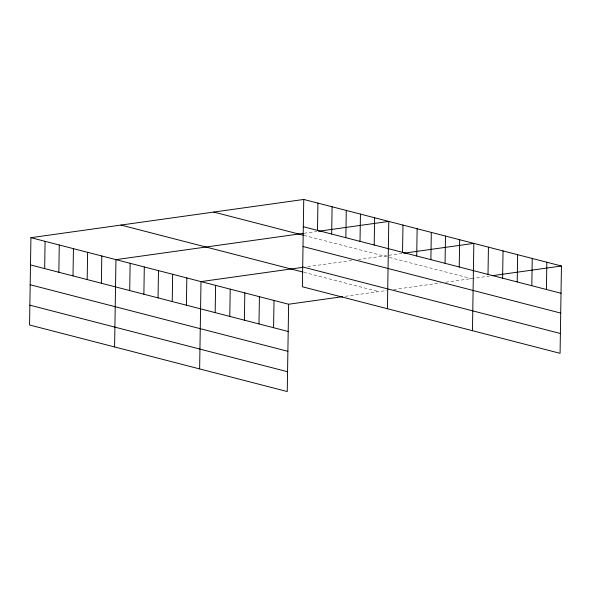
<?xml version="1.0" encoding="UTF-8"?>
<svg xmlns="http://www.w3.org/2000/svg" width="591" height="591" viewBox="0 0 591 591"><rect width="100%" height="100%" fill="white"/><g stroke="black" fill="none" stroke-linecap="round" stroke-linejoin="round"><path stroke-width="0.44" stroke-dasharray="2.96 2.22" d="M304.158 233.275L316.761 231.509M307.822 266.637L351.992 260.454M358.176 259.582L401.806 253.473M345.343 296.29L386.603 290.506M393.672 289.516L440.494 282.956M445.799 282.21L489.422 276.1M304.07 235.403L471.419 278.62M303.922 272.318L378.654 291.622"/><path stroke-width="0.89" d="M30.924 237.678L29.55 324.991L287.248 391.545L288.622 304.232L30.924 237.678L303.752 199.455L561.45 266.009L560.076 353.322L302.378 286.768L303.752 199.455M44.665 268.595L45.093 241.342M58.841 272.252L59.27 244.999M73.011 275.916L73.439 248.663M87.187 279.573L87.616 252.32M101.364 283.237L101.792 255.984M114.588 346.954L115.962 259.641L303.257 233.401M129.71 290.558L130.138 263.305M143.879 294.215L144.307 266.962M158.056 297.879L158.484 270.626M172.225 301.536L172.653 274.283M186.401 305.2L186.83 277.947M199.632 368.917L200.999 281.604L302.518 267.383M215.176 312.632L215.604 285.379M229.781 316.399L230.209 289.147M244.386 320.174L244.814 292.922M258.984 323.942L259.412 296.689M273.589 327.717L274.017 300.464M317.5 230.364L317.921 203.112M331.669 234.029L332.098 206.776M345.846 237.685L346.274 210.433M360.015 241.35L360.444 214.097M374.192 245.006L374.62 217.754M387.423 308.731L388.789 221.418L318.564 231.258M402.537 252.327L402.966 225.075M416.714 255.992L417.135 228.739M430.883 259.648L431.312 232.396M445.06 263.313L445.488 236.06M459.229 266.969L459.658 239.717M472.46 330.694L473.834 243.381L403.609 253.221M488.011 274.401L488.432 247.149M502.609 278.176L503.037 250.924M517.214 281.944L517.642 254.691M531.819 285.719L532.247 258.466M546.416 289.487L546.845 262.234M288.622 304.232L342.64 296.667M492.126 275.724L561.45 266.009M303.323 226.708L561.022 293.262M213.72 212.066L303.19 235.174M303.013 246.521L560.711 313.082M302.688 266.947L560.386 333.501M120.956 225.068L303.065 272.096M30.496 264.931L288.194 331.485M30.185 284.751L287.883 351.305M29.86 305.17L287.558 371.724"/></g></svg>
